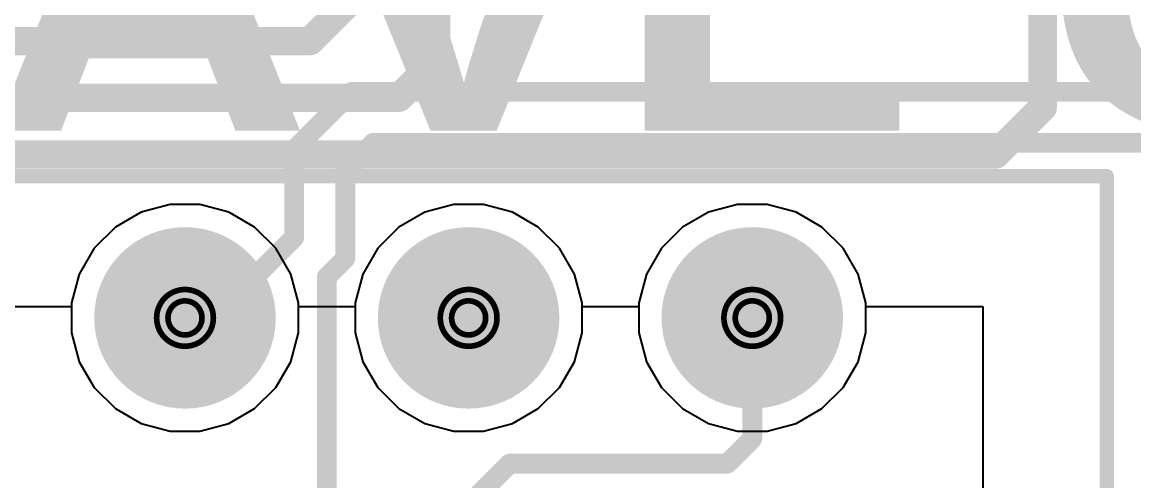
# Model space of a CAD drawing. Header units: inches. Extents: x -3 to 5259, y -3 to 5282.
# Drawn here: x 123.96 to 133.91, y 12.58 to 16.69 of the extents above; entities that cross this region are included whole.
import ezdxf

# ---------------------------------------------------------------- set-up
doc = ezdxf.new("R2010")
doc.units = ezdxf.units.IN
for name, color, linetype in [('Bottom Layer', 5, 'Continuous'), ('Bottom Solder', 6, 'Continuous'), ('Drill Drawing', 1, 'Continuous'), ('Layer 1', 16, 'Continuous'), ('Layer 2', 76, 'Continuous'), ('Multi-Layer', 9, 'Continuous'), ('Pad Holes', 156, 'Continuous'), ('Top Layer', 1, 'Continuous'), ('Top Overlay', 2, 'Continuous'), ('Top Solder', 216, 'Continuous')]:
    doc.layers.add(name, color=color, linetype=linetype)
doc.styles.add('Arial Black_Bold', font='', dxfattribs={"height": 0.2})
doc.styles.get('Arial Black_Bold').set_extended_font_data('Arial Black', bold=True)

# ---------------------------------------------------------------- blocks, each defined once
blk = doc.blocks.new('HC_RJ45_5622_1_6_Y_188')
at = {"layer": 'Bottom Layer'}
h = blk.add_hatch(color=5, dxfattribs=at)
edge = h.paths.add_edge_path()
edge.add_arc((-0.635, 4.4451), 0.762, 0, 360)
h = blk.add_hatch(color=5, dxfattribs=at)
edge = h.paths.add_edge_path()
edge.add_arc((1.9049, 4.4451), 0.762, 0, 360)
h = blk.add_hatch(color=5, dxfattribs=at)
edge = h.paths.add_edge_path()
edge.add_arc((4.445, 4.4451), 0.762, 0, 360)
at = {"layer": 'Bottom Solder'}
h = blk.add_hatch(color=6, dxfattribs=at)
edge = h.paths.add_edge_path()
edge.add_arc((-0.635, 4.4451), 0.8128, 0, 360)
h = blk.add_hatch(color=6, dxfattribs=at)
edge = h.paths.add_edge_path()
edge.add_arc((1.9049, 4.4451), 0.8128, 0, 360)
h = blk.add_hatch(color=6, dxfattribs=at)
edge = h.paths.add_edge_path()
edge.add_arc((4.445, 4.4451), 0.8128, 0, 360)
at = {"layer": 'Layer 1'}
h = blk.add_hatch(color=16, dxfattribs=at)
edge = h.paths.add_edge_path()
edge.add_arc((-0.635, 4.4451), 0.762, 0, 360)
h = blk.add_hatch(color=16, dxfattribs=at)
edge = h.paths.add_edge_path()
edge.add_arc((1.9049, 4.4451), 0.762, 0, 360)
h = blk.add_hatch(color=16, dxfattribs=at)
edge = h.paths.add_edge_path()
edge.add_arc((4.445, 4.4451), 0.762, 0, 360)
at = {"layer": 'Layer 2'}
h = blk.add_hatch(color=76, dxfattribs=at)
edge = h.paths.add_edge_path()
edge.add_arc((-0.635, 4.4451), 0.762, 0, 360)
h = blk.add_hatch(color=76, dxfattribs=at)
edge = h.paths.add_edge_path()
edge.add_arc((1.9049, 4.4451), 0.762, 0, 360)
h = blk.add_hatch(color=76, dxfattribs=at)
edge = h.paths.add_edge_path()
edge.add_arc((4.445, 4.4451), 0.762, 0, 360)
at = {"layer": 'Multi-Layer'}
h = blk.add_hatch(color=9, dxfattribs=at)
edge = h.paths.add_edge_path()
edge.add_arc((-0.635, 4.4451), 0.762, 0, 360)
h = blk.add_hatch(color=9, dxfattribs=at)
edge = h.paths.add_edge_path()
edge.add_arc((1.9049, 4.4451), 0.762, 0, 360)
h = blk.add_hatch(color=9, dxfattribs=at)
edge = h.paths.add_edge_path()
edge.add_arc((4.445, 4.4451), 0.762, 0, 360)
at = {"layer": 'Pad Holes'}
h = blk.add_hatch(color=7, dxfattribs=at)
edge = h.paths.add_edge_path()
edge.add_arc((-0.635, 4.4451), 0.5, 0, 360)
h = blk.add_hatch(color=7, dxfattribs=at)
edge = h.paths.add_edge_path()
edge.add_arc((1.9049, 4.4451), 0.5, 0, 360)
h = blk.add_hatch(color=7, dxfattribs=at)
edge = h.paths.add_edge_path()
edge.add_arc((4.445, 4.4451), 0.5, 0, 360)
at = {"layer": 'Top Layer'}
h = blk.add_hatch(color=1, dxfattribs=at)
edge = h.paths.add_edge_path()
edge.add_arc((-0.635, 4.4451), 0.762, 0, 360)
h = blk.add_hatch(color=1, dxfattribs=at)
edge = h.paths.add_edge_path()
edge.add_arc((1.9049, 4.4451), 0.762, 0, 360)
h = blk.add_hatch(color=1, dxfattribs=at)
edge = h.paths.add_edge_path()
edge.add_arc((4.445, 4.4451), 0.762, 0, 360)
at = {"layer": 'Top Solder'}
h = blk.add_hatch(color=216, dxfattribs=at)
edge = h.paths.add_edge_path()
edge.add_arc((-0.635, 4.4451), 0.8128, 0, 360)
h = blk.add_hatch(color=216, dxfattribs=at)
edge = h.paths.add_edge_path()
edge.add_arc((1.9049, 4.4451), 0.8128, 0, 360)
h = blk.add_hatch(color=216, dxfattribs=at)
edge = h.paths.add_edge_path()
edge.add_arc((4.445, 4.4451), 0.8128, 0, 360)
at = {"layer": 'Top Overlay'}
for points in [[(-7.62, 5.7151, 0.127, 0.127, 0), (7.62, 5.7151, 0.127, 0.127, 0)], [(7.62, -3.529, 0.127, 0.127, 0), (7.62, 5.7151, 0.127, 0.127, 0)]]:
    blk.add_lwpolyline(points, format="xyseb", dxfattribs=at)
blk.add_lwpolyline([(7.5883, 5.7151, 0.0635, 0.0635, 1), (7.6517, 5.7151, 0.0635, 0.0635, 1)], format="xyseb", close=True, dxfattribs=at)
blk.add_lwpolyline([(7.5883, 5.7151, 0.0635, 0.0635, 1), (7.6517, 5.7151, 0.0635, 0.0635, 1)], format="xyseb", close=True, dxfattribs=at)

msp = doc.modelspace()

# ---------------------------------------------------------------- linework, layer by layer
at = {"layer": 'Bottom Layer'}
for p, q in [((125.2818, 15.0538), (125.0234, 14.9846)), ((125.2818, 15.0538), (125.0234, 14.9846)), ((125.5493, 15.0538), (125.2818, 15.0538)), ((125.5493, 15.0538), (125.2818, 15.0538)), ((125.8077, 14.9846), (125.5493, 15.0538)), ((125.8077, 14.9846), (125.5493, 15.0538)), ((127.8217, 15.0538), (127.5633, 14.9846)), ((127.8217, 15.0538), (127.5633, 14.9846)), ((128.0892, 15.0538), (127.8217, 15.0538)), ((128.0892, 15.0538), (127.8217, 15.0538)), ((128.3476, 14.9846), (128.0892, 15.0538)), ((128.3476, 14.9846), (128.0892, 15.0538)), ((130.3618, 15.0538), (130.1034, 14.9846)), ((130.3618, 15.0538), (130.1034, 14.9846)), ((130.6293, 15.0538), (130.3618, 15.0538)), ((130.6293, 15.0538), (130.3618, 15.0538)), ((130.8877, 14.9846), (130.6293, 15.0538)), ((130.8877, 14.9846), (130.6293, 15.0538)), ((125.0234, 14.9846), (124.7917, 14.8508)), ((125.0234, 14.9846), (124.7917, 14.8508)), ((126.0394, 14.8508), (125.8077, 14.9846)), ((126.0394, 14.8508), (125.8077, 14.9846)), ((127.5633, 14.9846), (127.3316, 14.8508)), ((127.5633, 14.9846), (127.3316, 14.8508)), ((128.5793, 14.8508), (128.3476, 14.9846)), ((128.5793, 14.8508), (128.3476, 14.9846)), ((130.1034, 14.9846), (129.8717, 14.8508)), ((130.1034, 14.9846), (129.8717, 14.8508)), ((131.1194, 14.8508), (130.8877, 14.9846)), ((131.1194, 14.8508), (130.8877, 14.9846)), ((124.7917, 14.8508), (124.6025, 14.6616)), ((124.7917, 14.8508), (124.6025, 14.6616)), ((126.2285, 14.6616), (126.0394, 14.8508)), ((126.2285, 14.6616), (126.0394, 14.8508)), ((127.3316, 14.8508), (127.1424, 14.6616)), ((127.3316, 14.8508), (127.1424, 14.6616)), ((128.7684, 14.6616), (128.5793, 14.8508)), ((128.7684, 14.6616), (128.5793, 14.8508)), ((129.8717, 14.8508), (129.6825, 14.6616)), ((129.8717, 14.8508), (129.6825, 14.6616)), ((131.3085, 14.6616), (131.1194, 14.8508)), ((131.3085, 14.6616), (131.1194, 14.8508)), ((124.6025, 14.6616), (124.4688, 14.43)), ((124.6025, 14.6616), (124.4688, 14.43)), ((126.3623, 14.43), (126.2285, 14.6616)), ((126.3623, 14.43), (126.2285, 14.6616)), ((127.1424, 14.6616), (127.0087, 14.43)), ((127.1424, 14.6616), (127.0087, 14.43)), ((128.9022, 14.43), (128.7684, 14.6616)), ((128.9022, 14.43), (128.7684, 14.6616)), ((129.6825, 14.6616), (129.5488, 14.43)), ((129.6825, 14.6616), (129.5488, 14.43)), ((131.4423, 14.43), (131.3085, 14.6616)), ((131.4423, 14.43), (131.3085, 14.6616)), ((124.4688, 14.43), (124.3995, 14.1716)), ((124.4688, 14.43), (124.3995, 14.1716)), ((126.4315, 14.1716), (126.3623, 14.43)), ((126.4315, 14.1716), (126.3623, 14.43)), ((127.0087, 14.43), (126.9394, 14.1716)), ((127.0087, 14.43), (126.9394, 14.1716)), ((128.9714, 14.1716), (128.9022, 14.43)), ((128.9714, 14.1716), (128.9022, 14.43)), ((129.5488, 14.43), (129.4795, 14.1716)), ((129.5488, 14.43), (129.4795, 14.1716)), ((131.5115, 14.1716), (131.4423, 14.43)), ((131.5115, 14.1716), (131.4423, 14.43)), ((124.3995, 14.1716), (124.3995, 13.904)), ((124.3995, 14.1716), (124.3995, 13.904)), ((126.4315, 13.904), (126.4315, 14.1716)), ((126.4315, 13.904), (126.4315, 14.1716)), ((126.9394, 14.1716), (126.9394, 13.904)), ((126.9394, 14.1716), (126.9394, 13.904)), ((128.9714, 13.904), (128.9714, 14.1716)), ((128.9714, 13.904), (128.9714, 14.1716)), ((129.4795, 14.1716), (129.4795, 13.904)), ((129.4795, 14.1716), (129.4795, 13.904)), ((131.5115, 13.904), (131.5115, 14.1716)), ((131.5115, 13.904), (131.5115, 14.1716)), ((124.3995, 13.904), (124.4688, 13.6456)), ((124.3995, 13.904), (124.4688, 13.6456)), ((126.3623, 13.6456), (126.4315, 13.904)), ((126.3623, 13.6456), (126.4315, 13.904)), ((126.9394, 13.904), (127.0087, 13.6456)), ((126.9394, 13.904), (127.0087, 13.6456)), ((128.9022, 13.6456), (128.9714, 13.904)), ((128.9022, 13.6456), (128.9714, 13.904)), ((129.4795, 13.904), (129.5488, 13.6456)), ((129.4795, 13.904), (129.5488, 13.6456)), ((131.4423, 13.6456), (131.5115, 13.904)), ((131.4423, 13.6456), (131.5115, 13.904)), ((124.4688, 13.6456), (124.6025, 13.414)), ((124.4688, 13.6456), (124.6025, 13.414)), ((126.2285, 13.414), (126.3623, 13.6456)), ((126.2285, 13.414), (126.3623, 13.6456)), ((127.0087, 13.6456), (127.1424, 13.414)), ((127.0087, 13.6456), (127.1424, 13.414)), ((128.7684, 13.414), (128.9022, 13.6456)), ((128.7684, 13.414), (128.9022, 13.6456)), ((129.5488, 13.6456), (129.6825, 13.414)), ((129.5488, 13.6456), (129.6825, 13.414)), ((131.3085, 13.414), (131.4423, 13.6456)), ((131.3085, 13.414), (131.4423, 13.6456)), ((124.6025, 13.414), (124.7917, 13.2248)), ((124.6025, 13.414), (124.7917, 13.2248)), ((126.0394, 13.2248), (126.2285, 13.414)), ((126.0394, 13.2248), (126.2285, 13.414)), ((127.1424, 13.414), (127.3316, 13.2248)), ((127.1424, 13.414), (127.3316, 13.2248)), ((128.5793, 13.2248), (128.7684, 13.414)), ((128.5793, 13.2248), (128.7684, 13.414)), ((129.6825, 13.414), (129.8717, 13.2248)), ((129.6825, 13.414), (129.8717, 13.2248)), ((131.1194, 13.2248), (131.3085, 13.414)), ((131.1194, 13.2248), (131.3085, 13.414)), ((124.7917, 13.2248), (125.0234, 13.091)), ((124.7917, 13.2248), (125.0234, 13.091)), ((125.8077, 13.091), (126.0394, 13.2248)), ((125.8077, 13.091), (126.0394, 13.2248)), ((127.3316, 13.2248), (127.5633, 13.091)), ((127.3316, 13.2248), (127.5633, 13.091)), ((128.3476, 13.091), (128.5793, 13.2248)), ((128.3476, 13.091), (128.5793, 13.2248)), ((129.8717, 13.2248), (130.1034, 13.091)), ((129.8717, 13.2248), (130.1034, 13.091)), ((130.8877, 13.091), (131.1194, 13.2248)), ((130.8877, 13.091), (131.1194, 13.2248)), ((125.0234, 13.091), (125.2818, 13.0218)), ((125.0234, 13.091), (125.2818, 13.0218)), ((125.5493, 13.0218), (125.8077, 13.091)), ((125.5493, 13.0218), (125.8077, 13.091)), ((127.5633, 13.091), (127.8217, 13.0218)), ((127.5633, 13.091), (127.8217, 13.0218)), ((128.0892, 13.0218), (128.3476, 13.091)), ((128.0892, 13.0218), (128.3476, 13.091)), ((130.1034, 13.091), (130.3618, 13.0218)), ((130.1034, 13.091), (130.3618, 13.0218)), ((130.6293, 13.0218), (130.8877, 13.091)), ((130.6293, 13.0218), (130.8877, 13.091)), ((125.2818, 13.0218), (125.5493, 13.0218)), ((125.2818, 13.0218), (125.5493, 13.0218)), ((127.8217, 13.0218), (128.0892, 13.0218)), ((127.8217, 13.0218), (128.0892, 13.0218)), ((130.3618, 13.0218), (130.6293, 13.0218)), ((130.3618, 13.0218), (130.6293, 13.0218))]:
    msp.add_line(p, q, dxfattribs=at)
at = {"layer": 'Drill Drawing'}
for points in [[(125.6695, 14.0378, 0.0508, 0.0508, 1), (125.1615, 14.0378, 0.0508, 0.0508, 1)], [(128.2094, 14.0378, 0.0508, 0.0508, 1), (127.7014, 14.0378, 0.0508, 0.0508, 1)], [(130.7495, 14.0378, 0.0508, 0.0508, 1), (130.2415, 14.0378, 0.0508, 0.0508, 1)], [(125.5679, 14.0378, 0.0508, 0.0508, 1), (125.2631, 14.0378, 0.0508, 0.0508, 1)], [(128.1078, 14.0378, 0.0508, 0.0508, 1), (127.803, 14.0378, 0.0508, 0.0508, 1)], [(130.6479, 14.0378, 0.0508, 0.0508, 1), (130.3431, 14.0378, 0.0508, 0.0508, 1)], [(125.1488, 14.0378, 0.0254, 0.0254, 1), (125.1742, 14.0378, 0.0254, 0.0254, 1)], [(125.2504, 14.0378, 0.0254, 0.0254, 1), (125.2758, 14.0378, 0.0254, 0.0254, 1)], [(125.5552, 14.0378, 0.0254, 0.0254, 1), (125.5806, 14.0378, 0.0254, 0.0254, 1)], [(125.6568, 14.0378, 0.0254, 0.0254, 1), (125.6822, 14.0378, 0.0254, 0.0254, 1)], [(127.6887, 14.0378, 0.0254, 0.0254, 1), (127.7141, 14.0378, 0.0254, 0.0254, 1)], [(127.7903, 14.0378, 0.0254, 0.0254, 1), (127.8157, 14.0378, 0.0254, 0.0254, 1)], [(128.0951, 14.0378, 0.0254, 0.0254, 1), (128.1205, 14.0378, 0.0254, 0.0254, 1)], [(128.1967, 14.0378, 0.0254, 0.0254, 1), (128.2221, 14.0378, 0.0254, 0.0254, 1)], [(130.2288, 14.0378, 0.0254, 0.0254, 1), (130.2542, 14.0378, 0.0254, 0.0254, 1)], [(130.3304, 14.0378, 0.0254, 0.0254, 1), (130.3558, 14.0378, 0.0254, 0.0254, 1)], [(130.6352, 14.0378, 0.0254, 0.0254, 1), (130.6606, 14.0378, 0.0254, 0.0254, 1)], [(130.7368, 14.0378, 0.0254, 0.0254, 1), (130.7622, 14.0378, 0.0254, 0.0254, 1)]]:
    msp.add_lwpolyline(points, format="xyseb", close=True, dxfattribs=at)
at = {"layer": 'Layer 1'}
for p, q in [((125.2818, 15.0538), (125.0234, 14.9846)), ((125.5493, 15.0538), (125.2818, 15.0538)), ((125.8077, 14.9846), (125.5493, 15.0538)), ((127.8217, 15.0538), (127.5633, 14.9846)), ((128.0892, 15.0538), (127.8217, 15.0538)), ((128.3476, 14.9846), (128.0892, 15.0538)), ((130.3618, 15.0538), (130.1034, 14.9846)), ((130.6293, 15.0538), (130.3618, 15.0538)), ((130.8877, 14.9846), (130.6293, 15.0538)), ((125.0234, 14.9846), (124.7917, 14.8508)), ((126.0394, 14.8508), (125.8077, 14.9846)), ((127.5633, 14.9846), (127.3316, 14.8508)), ((128.5793, 14.8508), (128.3476, 14.9846)), ((130.1034, 14.9846), (129.8717, 14.8508)), ((131.1194, 14.8508), (130.8877, 14.9846)), ((124.7917, 14.8508), (124.6025, 14.6616)), ((126.2285, 14.6616), (126.0394, 14.8508)), ((127.3316, 14.8508), (127.1424, 14.6616)), ((128.7684, 14.6616), (128.5793, 14.8508)), ((129.8717, 14.8508), (129.6825, 14.6616)), ((131.3085, 14.6616), (131.1194, 14.8508)), ((124.6025, 14.6616), (124.4688, 14.43)), ((126.3623, 14.43), (126.2285, 14.6616)), ((127.1424, 14.6616), (127.0087, 14.43)), ((128.9022, 14.43), (128.7684, 14.6616)), ((129.6825, 14.6616), (129.5488, 14.43)), ((131.4423, 14.43), (131.3085, 14.6616)), ((124.4688, 14.43), (124.3995, 14.1716)), ((126.4315, 14.1716), (126.3623, 14.43)), ((127.0087, 14.43), (126.9394, 14.1716)), ((128.9714, 14.1716), (128.9022, 14.43)), ((129.5488, 14.43), (129.4795, 14.1716)), ((131.5115, 14.1716), (131.4423, 14.43)), ((124.3995, 14.1716), (124.3995, 13.904)), ((126.4315, 13.904), (126.4315, 14.1716)), ((126.9394, 14.1716), (126.9394, 13.904)), ((128.9714, 13.904), (128.9714, 14.1716)), ((129.4795, 14.1716), (129.4795, 13.904)), ((131.5115, 13.904), (131.5115, 14.1716)), ((124.3995, 13.904), (124.4688, 13.6456)), ((126.3623, 13.6456), (126.4315, 13.904)), ((126.9394, 13.904), (127.0087, 13.6456)), ((128.9022, 13.6456), (128.9714, 13.904)), ((129.4795, 13.904), (129.5488, 13.6456)), ((131.4423, 13.6456), (131.5115, 13.904)), ((124.4688, 13.6456), (124.6025, 13.414)), ((126.2285, 13.414), (126.3623, 13.6456)), ((127.0087, 13.6456), (127.1424, 13.414)), ((128.7684, 13.414), (128.9022, 13.6456)), ((129.5488, 13.6456), (129.6825, 13.414)), ((131.3085, 13.414), (131.4423, 13.6456)), ((124.6025, 13.414), (124.7917, 13.2248)), ((126.0394, 13.2248), (126.2285, 13.414)), ((127.1424, 13.414), (127.3316, 13.2248)), ((128.5793, 13.2248), (128.7684, 13.414)), ((129.6825, 13.414), (129.8717, 13.2248)), ((131.1194, 13.2248), (131.3085, 13.414)), ((124.7917, 13.2248), (125.0234, 13.091)), ((125.8077, 13.091), (126.0394, 13.2248)), ((127.3316, 13.2248), (127.5633, 13.091)), ((128.3476, 13.091), (128.5793, 13.2248)), ((129.8717, 13.2248), (130.1034, 13.091)), ((130.8877, 13.091), (131.1194, 13.2248)), ((125.0234, 13.091), (125.2818, 13.0218)), ((125.5493, 13.0218), (125.8077, 13.091)), ((127.5633, 13.091), (127.8217, 13.0218)), ((128.0892, 13.0218), (128.3476, 13.091)), ((130.1034, 13.091), (130.3618, 13.0218)), ((130.6293, 13.0218), (130.8877, 13.091)), ((125.2818, 13.0218), (125.5493, 13.0218)), ((127.8217, 13.0218), (128.0892, 13.0218)), ((130.3618, 13.0218), (130.6293, 13.0218))]:
    msp.add_line(p, q, dxfattribs=at)
at = {"layer": 'Layer 2'}
for p, q in [((123.8914, 14.1389), (124.3995, 14.1389)), ((124.3995, 14.1389), (124.3995, 13.904)), ((126.4315, 13.904), (126.4315, 14.1389)), ((126.4315, 14.1389), (126.9394, 14.1389)), ((126.9394, 14.1389), (126.9394, 13.904)), ((128.9714, 13.904), (128.9714, 14.1389)), ((128.9714, 14.1389), (129.4795, 14.1389)), ((129.4795, 14.1389), (129.4795, 13.904)), ((131.5115, 13.904), (131.5115, 14.1389)), ((131.5115, 14.1389), (132.5616, 14.1389)), ((132.5616, 14.1389), (132.5616, 6.9161)), ((124.3995, 13.904), (124.4688, 13.6456)), ((126.3623, 13.6456), (126.4315, 13.904)), ((126.9394, 13.904), (127.0087, 13.6456)), ((128.9022, 13.6456), (128.9714, 13.904)), ((129.4795, 13.904), (129.5488, 13.6456)), ((131.4423, 13.6456), (131.5115, 13.904)), ((124.4688, 13.6456), (124.6025, 13.414)), ((126.2285, 13.414), (126.3623, 13.6456)), ((127.0087, 13.6456), (127.1424, 13.414)), ((128.7684, 13.414), (128.9022, 13.6456)), ((129.5488, 13.6456), (129.6825, 13.414)), ((131.3085, 13.414), (131.4423, 13.6456)), ((124.6025, 13.414), (124.7917, 13.2248)), ((126.0394, 13.2248), (126.2285, 13.414)), ((127.1424, 13.414), (127.3316, 13.2248)), ((128.5793, 13.2248), (128.7684, 13.414)), ((129.6825, 13.414), (129.8717, 13.2248)), ((131.1194, 13.2248), (131.3085, 13.414)), ((124.7917, 13.2248), (125.0234, 13.091)), ((125.8077, 13.091), (126.0394, 13.2248)), ((127.3316, 13.2248), (127.5633, 13.091)), ((128.3476, 13.091), (128.5793, 13.2248)), ((129.8717, 13.2248), (130.1034, 13.091)), ((130.8877, 13.091), (131.1194, 13.2248)), ((125.0234, 13.091), (125.2818, 13.0218)), ((125.5493, 13.0218), (125.8077, 13.091)), ((127.5633, 13.091), (127.8217, 13.0218)), ((128.0892, 13.0218), (128.3476, 13.091)), ((130.1034, 13.091), (130.3618, 13.0218)), ((130.6293, 13.0218), (130.8877, 13.091)), ((125.2818, 13.0218), (125.5493, 13.0218)), ((127.8217, 13.0218), (128.0892, 13.0218)), ((130.3618, 13.0218), (130.6293, 13.0218))]:
    msp.add_line(p, q, dxfattribs=at)
for points in [[(133.096, 15.9213, 0.254, 0.254, 0), (133.096, 29.7887, 0.254, 0.254, 0)], [(127.6646, 16.3432, 0.254, 0.254, 0), (127.6646, 28.231, 0.254, 0.254, 0)], [(126.5362, 16.5176, 0.254, 0.254, 0), (126.873, 16.8544, 0.254, 0.254, 0)], [(66.9377, 16.5176, 0.254, 0.254, 0), (126.5362, 16.5176, 0.254, 0.254, 0)], [(127.331, 16.0096, 0.254, 0.254, 0), (127.6646, 16.3432, 0.254, 0.254, 0)], [(66.7273, 16.0096, 0.254, 0.254, 0), (127.331, 16.0096, 0.254, 0.254, 0)], [(132.6763, 15.5016, 0.254, 0.254, 0), (133.096, 15.9213, 0.254, 0.254, 0)], [(66.5169, 15.5016, 0.254, 0.254, 0), (132.6763, 15.5016, 0.254, 0.254, 0)]]:
    msp.add_lwpolyline(points, format="xyseb", dxfattribs=at)
for points in [[(126.4727, 16.5176, 0.127, 0.127, 1), (126.5997, 16.5176, 0.127, 0.127, 1)], [(126.4727, 16.5176, 0.127, 0.127, 1), (126.5997, 16.5176, 0.127, 0.127, 1)], [(127.6011, 16.3432, 0.127, 0.127, 1), (127.7281, 16.3432, 0.127, 0.127, 1)], [(127.6011, 16.3432, 0.127, 0.127, 1), (127.7281, 16.3432, 0.127, 0.127, 1)], [(127.2675, 16.0096, 0.127, 0.127, 1), (127.3945, 16.0096, 0.127, 0.127, 1)], [(127.2675, 16.0096, 0.127, 0.127, 1), (127.3945, 16.0096, 0.127, 0.127, 1)], [(133.0325, 15.9213, 0.127, 0.127, 1), (133.1595, 15.9213, 0.127, 0.127, 1)], [(133.0325, 15.9213, 0.127, 0.127, 1), (133.1595, 15.9213, 0.127, 0.127, 1)], [(132.6128, 15.5016, 0.127, 0.127, 1), (132.7398, 15.5016, 0.127, 0.127, 1)], [(132.6128, 15.5016, 0.127, 0.127, 1), (132.7398, 15.5016, 0.127, 0.127, 1)]]:
    msp.add_lwpolyline(points, format="xyseb", close=True, dxfattribs=at)
at = {"layer": 'Top Layer'}
for points in [[(126.3933, 15.544, 0.1778, 0.1778, 0), (126.9124, 16.0631, 0.1778, 0.1778, 0)], [(126.9124, 16.0631, 0.1778, 0.1778, 0), (135.8983, 16.0631, 0.1778, 0.1778, 0)], [(126.3933, 14.7583, 0.1778, 0.1778, 0), (126.3933, 15.544, 0.1778, 0.1778, 0)], [(126.8505, 15.3547, 0.1778, 0.1778, 0), (127.1018, 15.6059, 0.1778, 0.1778, 0)], [(127.1018, 15.6059, 0.1778, 0.1778, 0), (134.2501, 15.6059, 0.1778, 0.1778, 0)], [(126.8505, 14.5689, 0.1778, 0.1778, 0), (126.8505, 15.3547, 0.1778, 0.1778, 0)], [(125.6728, 14.0378, 0.1778, 0.1778, 0), (126.3933, 14.7583, 0.1778, 0.1778, 0)], [(126.6855, 14.4039, 0.1778, 0.1778, 0), (126.8505, 14.5689, 0.1778, 0.1778, 0)], [(126.6855, 11.4978, 0.1778, 0.1778, 0), (126.6855, 14.4039, 0.1778, 0.1778, 0)], [(125.4155, 14.0378, 0.1778, 0.1778, 0), (125.6728, 14.0378, 0.1778, 0.1778, 0)], [(130.4955, 12.9557, 0.1778, 0.1778, 0), (130.4955, 14.0378, 0.1778, 0.1778, 0)], [(130.2727, 12.7329, 0.1778, 0.1778, 0), (130.4955, 12.9557, 0.1778, 0.1778, 0)], [(127.998, 12.4075, 0.1778, 0.1778, 0), (128.3235, 12.7329, 0.1778, 0.1778, 0)], [(128.3235, 12.7329, 0.1778, 0.1778, 0), (130.2727, 12.7329, 0.1778, 0.1778, 0)]]:
    msp.add_lwpolyline(points, format="xyseb", dxfattribs=at)
for points in [[(126.8679, 16.0631, 0.0889, 0.0889, 1), (126.9568, 16.0631, 0.0889, 0.0889, 1)], [(126.8679, 16.0631, 0.0889, 0.0889, 1), (126.9568, 16.0631, 0.0889, 0.0889, 1)], [(126.3489, 15.544, 0.0889, 0.0889, 1), (126.4378, 15.544, 0.0889, 0.0889, 1)], [(126.3489, 15.544, 0.0889, 0.0889, 1), (126.4378, 15.544, 0.0889, 0.0889, 1)], [(127.0573, 15.6059, 0.0889, 0.0889, 1), (127.1462, 15.6059, 0.0889, 0.0889, 1)], [(127.0573, 15.6059, 0.0889, 0.0889, 1), (127.1462, 15.6059, 0.0889, 0.0889, 1)], [(126.8061, 15.3547, 0.0889, 0.0889, 1), (126.895, 15.3547, 0.0889, 0.0889, 1)], [(126.8061, 15.3547, 0.0889, 0.0889, 1), (126.895, 15.3547, 0.0889, 0.0889, 1)], [(126.3489, 14.7583, 0.0889, 0.0889, 1), (126.4378, 14.7583, 0.0889, 0.0889, 1)], [(126.3489, 14.7583, 0.0889, 0.0889, 1), (126.4378, 14.7583, 0.0889, 0.0889, 1)], [(126.8061, 14.5689, 0.0889, 0.0889, 1), (126.895, 14.5689, 0.0889, 0.0889, 1)], [(126.8061, 14.5689, 0.0889, 0.0889, 1), (126.895, 14.5689, 0.0889, 0.0889, 1)], [(126.641, 14.4039, 0.0889, 0.0889, 1), (126.7299, 14.4039, 0.0889, 0.0889, 1)], [(126.641, 14.4039, 0.0889, 0.0889, 1), (126.7299, 14.4039, 0.0889, 0.0889, 1)], [(125.3711, 14.0378, 0.0889, 0.0889, 1), (125.46, 14.0378, 0.0889, 0.0889, 1)], [(125.6284, 14.0378, 0.0889, 0.0889, 1), (125.7173, 14.0378, 0.0889, 0.0889, 1)], [(125.6284, 14.0378, 0.0889, 0.0889, 1), (125.7173, 14.0378, 0.0889, 0.0889, 1)], [(130.4511, 14.0378, 0.0889, 0.0889, 1), (130.54, 14.0378, 0.0889, 0.0889, 1)], [(130.4511, 12.9557, 0.0889, 0.0889, 1), (130.54, 12.9557, 0.0889, 0.0889, 1)], [(130.4511, 12.9557, 0.0889, 0.0889, 1), (130.54, 12.9557, 0.0889, 0.0889, 1)], [(128.279, 12.7329, 0.0889, 0.0889, 1), (128.3679, 12.7329, 0.0889, 0.0889, 1)], [(128.279, 12.7329, 0.0889, 0.0889, 1), (128.3679, 12.7329, 0.0889, 0.0889, 1)], [(130.2283, 12.7329, 0.0889, 0.0889, 1), (130.3172, 12.7329, 0.0889, 0.0889, 1)], [(130.2283, 12.7329, 0.0889, 0.0889, 1), (130.3172, 12.7329, 0.0889, 0.0889, 1)]]:
    msp.add_lwpolyline(points, format="xyseb", close=True, dxfattribs=at)

# ---------------------------------------------------------------- block references
msp.add_blockref('HC_RJ45_5622_1_6_Y_188', (126.0505, 9.5927))

# ---------------------------------------------------------------- texts
at = {"layer": 'Top Overlay', "style": 'Arial Black_Bold'}
msp.add_text('SLAVE CAN IN', height=2.54, rotation=360, dxfattribs=at).set_placement((118.4305, 15.7146))

doc.saveas('drawing.dxf')
